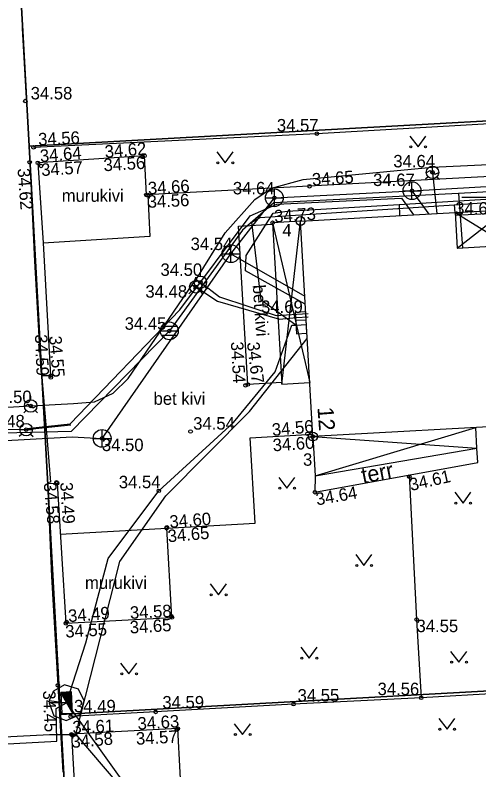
# Model space of a CAD drawing. Extents: x 641099 to 657986, y 6454078 to 6476899.
# Drawn here: x 642575.78 to 642601.85, y 6454324.75 to 6454367.19 of the extents above; entities that cross this region are included whole.
import ezdxf

# ---------------------------------------------------------------- set-up
doc = ezdxf.new("R2010")
doc.units = 0
for name, color, linetype in [('AED', 7, 'Continuous'), ('ELRAJATISMP', 7, 'Continuous'), ('GKAEV', 7, 'Continuous'), ('GTRASS', 7, 'Continuous'), ('HALJASTUS', 7, 'Continuous'), ('HOONE', 7, 'Continuous'), ('HOONEDET', 7, 'Continuous'), ('KKAEV', 7, 'Continuous'), ('KOORDPUNKT', 7, 'Continuous'), ('KORGUS-EH2000', 7, 'Continuous'), ('KTRASS', 7, 'Continuous'), ('MPKAABEL', 7, 'Continuous'), ('PIIR', 7, 'Continuous'), ('SITRASS', 7, 'Continuous'), ('SKKAEV', 7, 'Continuous'), ('SKTRASS', 7, 'Continuous'), ('TEE', 7, 'Continuous'), ('VKAEV', 7, 'Continuous'), ('VORK', 7, 'Continuous'), ('VTRASS', 7, 'Continuous')]:
    doc.layers.add(name, color=color, linetype=linetype)

msp = doc.modelspace()

# ---------------------------------------------------------------- linework, layer by layer
at = {"layer": 'AED'}
for points in [[(642627.163, 6454330.384), (642626.861, 6454335.124), (642626.328, 6454344.757), (642625.841, 6454353.816), (642625.399, 6454362.442), (642617.291, 6454361.896), (642604.707, 6454361.201), (642592.743, 6454360.519), (642576.823, 6454359.75)], [(642597.938, 6454341.331), (642598.355, 6454333.205), (642598.61, 6454328.8)], [(642581.101, 6454294.442), (642590.472, 6454294.86), (642601.813, 6454295.449), (642615.661, 6454296.245), (642629.055, 6454297.001), (642628.606, 6454303.257), (642628.398, 6454308.508), (642627.163, 6454330.384), (642619.28, 6454329.985), (642610.705, 6454329.495), (642603.16, 6454329.06), (642598.61, 6454328.8), (642591.436, 6454328.441), (642583.683, 6454328.007), (642578.907, 6454327.744)]]:
    msp.add_lwpolyline(points, dxfattribs=at)
at = {"layer": 'ELRAJATISMP'}
for p, q in [((642592.12, 6454350.5), (642591.524, 6454350.466)), ((642591.524, 6454350.466), (642591.593, 6454349.273)), ((642592.189, 6454349.308), (642592.12, 6454350.5)), ((642592.147, 6454350.04), (642591.551, 6454350.005)), ((642592.162, 6454349.769), (642591.567, 6454349.734)), ((642591.593, 6454349.273), (642592.189, 6454349.308)), ((642578.949, 6454329.131), (642578.353, 6454329.101)), ((642578.353, 6454329.101), (642578.413, 6454327.908)), ((642578.353, 6454329.101), (642579.009, 6454327.938)), ((642578.36, 6454329.088), (642578.36, 6454329.102)), ((642578.379, 6454329.055), (642578.376, 6454329.103)), ((642578.397, 6454329.023), (642578.393, 6454329.103)), ((642578.416, 6454328.99), (642578.41, 6454329.104)), ((642578.434, 6454328.957), (642578.427, 6454329.105)), ((642578.453, 6454328.924), (642578.444, 6454329.106)), ((642578.471, 6454328.891), (642578.461, 6454329.107)), ((642578.49, 6454328.858), (642578.477, 6454329.108)), ((642578.509, 6454328.825), (642578.494, 6454329.109)), ((642578.527, 6454328.793), (642578.511, 6454329.109)), ((642578.546, 6454328.76), (642578.528, 6454329.11)), ((642578.564, 6454328.727), (642578.545, 6454329.111)), ((642578.583, 6454328.694), (642578.562, 6454329.112)), ((642578.601, 6454328.661), (642578.579, 6454329.113)), ((642578.62, 6454328.628), (642578.595, 6454329.114)), ((642578.638, 6454328.595), (642578.612, 6454329.114)), ((642578.657, 6454328.563), (642578.629, 6454329.115)), ((642578.675, 6454328.53), (642578.646, 6454329.116)), ((642578.694, 6454328.497), (642578.663, 6454329.117)), ((642578.712, 6454328.464), (642578.68, 6454329.118)), ((642578.731, 6454328.431), (642578.696, 6454329.119)), ((642578.749, 6454328.398), (642578.713, 6454329.119)), ((642578.768, 6454328.365), (642578.73, 6454329.12)), ((642578.786, 6454328.333), (642578.747, 6454329.121)), ((642578.805, 6454328.3), (642578.764, 6454329.122)), ((642578.823, 6454328.267), (642578.781, 6454329.123)), ((642578.842, 6454328.234), (642578.797, 6454329.124)), ((642578.861, 6454328.201), (642578.814, 6454329.125)), ((642578.879, 6454328.168), (642578.831, 6454329.125)), ((642578.898, 6454328.135), (642578.848, 6454329.126)), ((642578.916, 6454328.103), (642578.865, 6454329.127)), ((642578.935, 6454328.07), (642578.882, 6454329.128)), ((642578.953, 6454328.037), (642578.898, 6454329.129)), ((642578.972, 6454328.004), (642578.915, 6454329.13)), ((642578.99, 6454327.971), (642578.932, 6454329.13)), ((642579.009, 6454327.938), (642578.949, 6454329.131)), ((642578.413, 6454327.908), (642579.009, 6454327.938))]:
    msp.add_line(p, q, dxfattribs=at)
at = {"layer": 'GKAEV'}
for p, q in [((642599.249, 6454358.694), (642599.249, 6454358.891)), ((642598.902, 6454358.344), (642599.11, 6454358.448)), ((642599.11, 6454358.448), (642599.387, 6454358.24)), ((642599.387, 6454358.24), (642599.595, 6454358.344)), ((642599.001, 6454358.096), (642598.862, 6454357.957)), ((642599.496, 6454358.096), (642599.636, 6454357.957)), ((642585.939, 6454352.255), (642585.939, 6454352.452)), ((642586.201, 6454352.514), (642586.201, 6454352.711)), ((642585.592, 6454351.905), (642585.8, 6454352.009)), ((642585.8, 6454352.009), (642586.077, 6454351.801)), ((642585.854, 6454352.164), (642586.062, 6454352.268)), ((642586.062, 6454352.268), (642586.339, 6454352.06)), ((642586.339, 6454352.06), (642586.547, 6454352.164)), ((642585.691, 6454351.657), (642585.552, 6454351.518)), ((642585.953, 6454351.916), (642585.814, 6454351.777)), ((642586.077, 6454351.801), (642586.285, 6454351.905)), ((642586.186, 6454351.657), (642586.326, 6454351.518)), ((642586.448, 6454351.916), (642586.588, 6454351.777)), ((642576.66, 6454345.557), (642576.66, 6454345.755)), ((642576.31, 6454345.205), (642576.522, 6454345.311)), ((642576.522, 6454345.311), (642576.799, 6454345.103)), ((642576.799, 6454345.103), (642577.01, 6454345.209)), ((642576.413, 6454344.96), (642576.273, 6454344.82)), ((642576.908, 6454344.96), (642577.048, 6454344.82))]:
    msp.add_line(p, q, dxfattribs=at)
for centre in [(642599.249, 6454358.344), (642586.201, 6454352.164), (642585.939, 6454351.905), (642576.66, 6454345.207)]:
    msp.add_circle(centre, 0.35, dxfattribs=at)
at = {"layer": 'GTRASS'}
for points in [[(642579.061, 6454345.34), (642580.247, 6454345.443), (642581.306, 6454345.923), (642582.149, 6454346.747), (642585.733, 6454352.019), (642585.958, 6454352.325), (642587.596, 6454354.95), (642589.267, 6454356.816), (642590.198, 6454357.454), (642591.975, 6454357.949), (642599.223, 6454358.632), (642604.376, 6454358.87), (642608.612, 6454359.004), (642612.723, 6454358.987), (642613.834, 6454358.822), (642615.896, 6454358.545)], [(642599.223, 6454358.632), (642599.249, 6454358.344), (642599.429, 6454356.557), (642599.483, 6454356.026)], [(642585.733, 6454352.019), (642585.939, 6454351.905), (642587.162, 6454351.104), (642590.645, 6454350.08), (642591.606, 6454350.176), (642592.264, 6454350.211)], [(642585.958, 6454352.325), (642586.201, 6454352.164), (642587.266, 6454351.352), (642590.465, 6454350.291), (642591.618, 6454350.371), (642592.253, 6454350.404)], [(642567.882, 6454344.704), (642576.666, 6454345.215), (642579.061, 6454345.34)]]:
    msp.add_lwpolyline(points, dxfattribs=at)
at = {"layer": 'HALJASTUS'}
for p, q in [((642597.969, 6454360.38), (642598.432, 6454359.773)), ((642598.432, 6454359.773), (642598.878, 6454360.38)), ((642587.125, 6454359.491), (642587.588, 6454358.884)), ((642587.588, 6454358.884), (642588.034, 6454359.491)), ((642590.602, 6454341.188), (642591.065, 6454340.581)), ((642591.065, 6454340.581), (642591.511, 6454341.188)), ((642600.498, 6454340.358), (642600.961, 6454339.751)), ((642600.961, 6454339.751), (642601.407, 6454340.358)), ((642594.928, 6454336.852), (642595.391, 6454336.246)), ((642595.391, 6454336.246), (642595.837, 6454336.852)), ((642586.75, 6454335.199), (642587.213, 6454334.592)), ((642587.213, 6454334.592), (642587.659, 6454335.199)), ((642591.846, 6454331.642), (642592.31, 6454331.035)), ((642592.31, 6454331.035), (642592.755, 6454331.642)), ((642600.261, 6454331.404), (642600.724, 6454330.798)), ((642600.724, 6454330.798), (642601.17, 6454331.404)), ((642581.713, 6454330.752), (642582.177, 6454330.145)), ((642582.177, 6454330.145), (642582.622, 6454330.752)), ((642599.599, 6454327.635), (642600.062, 6454327.028)), ((642600.062, 6454327.028), (642600.508, 6454327.635)), ((642588.102, 6454327.338), (642588.566, 6454326.732)), ((642588.566, 6454326.732), (642589.011, 6454327.338))]:
    msp.add_line(p, q, dxfattribs=at)
for centre in [(642598.031, 6454359.773), (642598.86, 6454359.773), (642587.187, 6454358.884), (642588.016, 6454358.884), (642590.664, 6454340.581), (642591.493, 6454340.581), (642600.56, 6454339.751), (642601.389, 6454339.751), (642594.99, 6454336.246), (642595.819, 6454336.246), (642586.812, 6454334.592), (642587.641, 6454334.592), (642591.909, 6454331.035), (642592.737, 6454331.035), (642600.323, 6454330.798), (642601.152, 6454330.798), (642581.776, 6454330.145), (642582.604, 6454330.145), (642599.661, 6454327.028), (642600.49, 6454327.028), (642588.165, 6454326.732), (642588.994, 6454326.732)]:
    msp.add_circle(centre, 0.055, dxfattribs=at)
at = {"layer": 'HOONE'}
msp.add_lwpolyline([(642612.778, 6454356.76), (642616.375, 6454356.959), (642617.065, 6454344.84), (642592.525, 6454343.49), (642591.826, 6454355.604), (642600.526, 6454356.084), (642600.636, 6454354.087), (642603.494, 6454354.245), (642603.384, 6454356.242), (642609.915, 6454356.602), (642610.025, 6454354.605), (642612.888, 6454354.763)], close=True, dxfattribs=at)
for points in [[(642600.526, 6454356.085), (642603.384, 6454356.24)], [(642600.534, 6454355.933), (642603.392, 6454356.091)], [(642591.826, 6454355.604), (642590.261, 6454355.51), (642590.785, 6454346.432), (642592.35, 6454346.522)], [(642592.525, 6454343.49), (642592.646, 6454341.283), (642601.742, 6454342.837), (642601.678, 6454343.994)], [(642592.646, 6454341.283), (642592.64, 6454340.357), (642601.786, 6454342.038), (642601.742, 6454342.837)]]:
    msp.add_lwpolyline(points, dxfattribs=at)
at = {"layer": 'HOONEDET'}
for points in [[(642600.636, 6454354.087), (642603.384, 6454356.242)], [(642600.526, 6454356.085), (642603.494, 6454354.245)], [(642590.261, 6454355.51), (642592.35, 6454346.522)], [(642590.785, 6454346.432), (642591.826, 6454355.604)], [(642592.646, 6454341.283), (642601.678, 6454343.994)], [(642592.525, 6454343.49), (642601.742, 6454342.837)]]:
    msp.add_lwpolyline(points, dxfattribs=at)
at = {"layer": 'KKAEV'}
for p, q in [((642598.094, 6454356.812), (642598.094, 6454357.812)), ((642590.357, 6454356.413), (642590.357, 6454357.413)), ((642597.594, 6454357.312), (642598.594, 6454357.312)), ((642589.857, 6454356.913), (642590.857, 6454356.913)), ((642587.919, 6454353.271), (642587.919, 6454354.271)), ((642587.419, 6454353.771), (642588.419, 6454353.771)), ((642580.675, 6454342.884), (642580.675, 6454343.884)), ((642580.175, 6454343.384), (642581.175, 6454343.384))]:
    msp.add_line(p, q, dxfattribs=at)
for centre in [(642598.094, 6454357.312), (642590.357, 6454356.913), (642587.919, 6454353.771), (642580.675, 6454343.384)]:
    msp.add_circle(centre, 0.5, dxfattribs=at)
at = {"layer": 'KOORDPUNKT'}
for centre, radius in [((642591.826, 6454355.604), 0.25), ((642591.826, 6454355.604), 0.025), ((642591.826, 6454355.604), 0.0221), ((642591.826, 6454355.604), 0.0191), ((642591.826, 6454355.604), 0.0161), ((642591.826, 6454355.604), 0.0132), ((642591.826, 6454355.604), 0.0102), ((642591.826, 6454355.604), 0.00726), ((642591.826, 6454355.604), 0.0043), ((642592.525, 6454343.49), 0.25), ((642592.525, 6454343.49), 0.025), ((642592.525, 6454343.49), 0.0221), ((642592.525, 6454343.49), 0.0191), ((642592.525, 6454343.49), 0.0161), ((642592.525, 6454343.49), 0.0132), ((642592.525, 6454343.49), 0.0102), ((642592.525, 6454343.49), 0.00726), ((642592.525, 6454343.49), 0.0043)]:
    msp.add_circle(centre, radius, dxfattribs=at)
at = {"layer": 'KORGUS-EH2000'}
for centre in [(642576.358, 6454362.355), (642592.743, 6454360.519), (642576.823, 6454359.75), (642582.935, 6454359.221), (642583.061, 6454359.275), (642576.605, 6454358.911), (642577.066, 6454358.878), (642577.237, 6454358.705), (642599.249, 6454358.344), (642592.332, 6454357.564), (642583.164, 6454357.071), (642583.244, 6454357.065), (642598.094, 6454357.312), (642590.357, 6454356.913), (642590.261, 6454355.51), (642587.919, 6454353.771), (642585.939, 6454351.905), (642586.201, 6454352.164), (642584.455, 6454349.43), (642577.781, 6454346.91), (642577.796, 6454346.812), (642588.737, 6454346.372), (642588.862, 6454346.418), (642576.66, 6454345.207), (642576.407, 6454343.878), (642580.675, 6454343.384), (642585.648, 6454343.773), (642592.221, 6454343.641), (642592.525, 6454343.49), (642578.114, 6454340.911), (642578.148, 6454340.863), (642597.943, 6454341.232), (642583.861, 6454340.438), (642592.64, 6454340.357), (642584.306, 6454338.331), (642584.315, 6454338.387), (642584.57, 6454333.39), (642584.598, 6454333.319), (642598.355, 6454333.205), (642578.634, 6454332.988), (642578.687, 6454333.058), (642578.188, 6454329.501), (642598.61, 6454328.8), (642591.436, 6454328.441), (642578.907, 6454327.744), (642583.683, 6454328.007), (642584.876, 6454327.006), (642584.934, 6454327.068), (642578.955, 6454326.748), (642578.991, 6454326.709)]:
    msp.add_circle(centre, 0.1, dxfattribs=at)
at = {"layer": 'KTRASS'}
for points in [[(642598.094, 6454357.312), (642607.415, 6454357.853)], [(642590.357, 6454356.913), (642598.094, 6454357.312)], [(642598.094, 6454357.312), (642599.034, 6454356.002)], [(642587.919, 6454353.771), (642590.357, 6454356.913)], [(642580.675, 6454343.384), (642587.919, 6454353.771)], [(642587.919, 6454353.771), (642592.069, 6454351.389)], [(642566.127, 6454342.768), (642578.984, 6454343.471)], [(642578.984, 6454343.471), (642580.675, 6454343.384)]]:
    msp.add_lwpolyline(points, dxfattribs=at)
at = {"layer": 'MPKAABEL'}
msp.add_line((642600.469, 6454356.524), (642600.494, 6454356.082), dxfattribs=at)
for points in [[(642591.565, 6454349.758), (642589.621, 6454351.153), (642589.099, 6454355.549), (642589.55, 6454355.811), (642600.469, 6454356.524), (642603.55, 6454356.746), (642609.825, 6454357.146), (642612.264, 6454357.241), (642612.804, 6454356.762)], [(642578.681, 6454328.52), (642579.755, 6454331.886), (642581.013, 6454336.64), (642583.861, 6454340.438), (642588.056, 6454344.278), (642590.411, 6454347.129), (642591.339, 6454349.754), (642591.565, 6454349.758)], [(642578.681, 6454328.52), (642577.703, 6454328.512), (642577.967, 6454327.794), (642578.647, 6454327.523), (642579.445, 6454327.866), (642579.672, 6454328.62), (642579.339, 6454329.294), (642578.555, 6454329.526), (642577.934, 6454329.164), (642577.691, 6454328.657), (642578.681, 6454328.52)], [(642555.808, 6454327.405), (642556.559, 6454326.839), (642556.631, 6454325.565), (642557.675, 6454325.179), (642560.209, 6454325.363), (642563.56, 6454325.655), (642571.531, 6454326.012), (642578.124, 6454326.365), (642578.095, 6454328.197), (642578.681, 6454328.52)], [(642578.681, 6454328.52), (642582.618, 6454322.996), (642586.418, 6454318.882), (642590.61, 6454313.567), (642593.605, 6454312.931)]]:
    msp.add_lwpolyline(points, dxfattribs=at)
at = {"layer": 'PIIR'}
for points in [[(642549.297, 6454454.438), (642547.747, 6454482.298), (642569.697, 6454483.838), (642571.257, 6454455.658), (642573.027, 6454423.708), (642574.797, 6454391.758), (642576.567, 6454359.808), (642578.337, 6454327.858), (642580.017, 6454297.578), (642558.047, 6454296.348), (642556.367, 6454326.638), (642554.607, 6454358.588), (642552.837, 6454390.538), (642551.067, 6454422.488)], [(642576.567, 6454359.808), (642574.797, 6454391.758), (642623.727, 6454394.468), (642625.497, 6454362.518)], [(642578.337, 6454327.858), (642576.567, 6454359.808), (642625.497, 6454362.518), (642627.267, 6454330.558)], [(642580.017, 6454297.578), (642578.337, 6454327.858), (642627.267, 6454330.558), (642629.117, 6454297.118), (642583.117, 6454294.568)]]:
    msp.add_lwpolyline(points, close=True, dxfattribs=at)
at = {"layer": 'SITRASS'}
for points in [[(642579.195, 6454326.742), (642581.668, 6454336.468), (642584.261, 6454340.152), (642588.961, 6454344.898), (642592.206, 6454349.01)], [(642558.576, 6454326.696), (642560.177, 6454325.762), (642563.534, 6454326.054), (642571.511, 6454326.412), (642577.718, 6454326.744), (642579.195, 6454326.742)], [(642579.195, 6454326.742), (642586.454, 6454318.24), (642590.414, 6454313.303), (642594.238, 6454312.326)]]:
    msp.add_lwpolyline(points, dxfattribs=at)
at = {"layer": 'SKKAEV'}
for p, q in [((642583.955, 6454349.43), (642584.955, 6454349.43)), ((642584.885, 6454349.68), (642584.025, 6454349.68)), ((642584.885, 6454349.18), (642584.025, 6454349.18))]:
    msp.add_line(p, q, dxfattribs=at)
msp.add_circle((642584.455, 6454349.43), 0.5, dxfattribs=at)
at = {"layer": 'SKTRASS'}
for p, q in [((642600.7, 6454357.154), (642600.934, 6454354.104)), ((642578.963, 6454343.801), (642584.455, 6454349.43))]:
    msp.add_line(p, q, dxfattribs=at)
for points in [[(642610.528, 6454354.633), (642610.302, 6454357.675), (642600.7, 6454357.154), (642590.328, 6454356.632), (642588.572, 6454355.097), (642584.455, 6454349.43)], [(642566.657, 6454343.498), (642578.963, 6454343.801)]]:
    msp.add_lwpolyline(points, dxfattribs=at)
at = {"layer": 'TEE'}
msp.add_line((642578.324, 6454338.003), (642584.306, 6454338.331), dxfattribs=at)
for points in [[(642576.183, 6454366.441), (642576.605, 6454358.911), (642576.874, 6454353.358), (642577.232, 6454347.156), (642577.31, 6454346.59), (642577.595, 6454343.243), (642577.775, 6454340.924), (642577.604, 6454340.892), (642577.831, 6454335.626), (642578.188, 6454329.501), (642578.471, 6454324.618)], [(642616.375, 6454356.959), (642616.168, 6454358.847), (642583.164, 6454357.071), (642583.061, 6454359.275), (642577.066, 6454358.878), (642577.364, 6454354.377), (642577.781, 6454346.91), (642577.283, 6454346.904)], [(642583.244, 6454357.065), (642583.365, 6454354.741), (642577.365, 6454354.359)], [(642590.779, 6454346.529), (642588.862, 6454346.418), (642588.337, 6454355.314), (642590.266, 6454355.425)], [(642577.606, 6454340.846), (642578.148, 6454340.863), (642578.634, 6454332.988), (642584.598, 6454333.319), (642584.306, 6454338.331), (642589.282, 6454338.613), (642589.004, 6454343.417), (642592.517, 6454343.62)], [(642618.423, 6454319.998), (642618.187, 6454321.953), (642601.118, 6454320.975), (642593.818, 6454320.576), (642593.724, 6454322.566), (642585.189, 6454322.119), (642584.934, 6454327.068), (642578.955, 6454326.748), (642579.235, 6454321.748), (642579.43, 6454318.011), (642578.873, 6454317.958)]]:
    msp.add_lwpolyline(points, dxfattribs=at)
at = {"layer": 'VKAEV'}
for p, q in [((642576.159, 6454343.63), (642576.02, 6454343.491)), ((642576.057, 6454343.878), (642576.757, 6454343.878)), ((642576.654, 6454343.63), (642576.794, 6454343.491))]:
    msp.add_line(p, q, dxfattribs=at)
msp.add_circle((642576.407, 6454343.878), 0.35, dxfattribs=at)
at = {"layer": 'VORK'}
msp.add_line((642600.887, 6454356.949), (642604.887, 6454356.949), dxfattribs=at)
at = {"layer": 'VTRASS'}
for p, q in [((642590.504, 6454356.551), (642597.496, 6454356.901)), ((642597.496, 6454356.901), (642598.17, 6454355.954)), ((642588.993, 6454355.902), (642590.504, 6454356.551)), ((642585.048, 6454350.61), (642588.993, 6454355.902)), ((642578.871, 6454344.202), (642585.048, 6454350.61)), ((642576.438, 6454343.941), (642578.871, 6454344.202))]:
    msp.add_line(p, q, dxfattribs=at)
for points in [[(642592.095, 6454350.934), (642588.741, 6454352.815), (642588.779, 6454353.662), (642590.283, 6454356.051), (642591.08, 6454356.154), (642597.365, 6454356.53), (642604.98, 6454357), (642609.15, 6454357.281), (642612.373, 6454357.429), (642612.988, 6454356.772)], [(642597.365, 6454356.53), (642597.399, 6454355.911)], [(642567.13, 6454343.992), (642576.407, 6454343.878), (642578.909, 6454344.144)]]:
    msp.add_lwpolyline(points, dxfattribs=at)

# ---------------------------------------------------------------- texts
at = {"layer": 'HOONE'}
for s, rotation, p in [('12', 274.1628, (642592.779, 6454345.118)), ('terr', 11.0535, (642595.343, 6454340.842))]:
    msp.add_text(s, height=0.9, rotation=rotation, dxfattribs=at).set_placement(p)
at = {"layer": 'KOORDPUNKT'}
for s, p in [('4', (642590.806, 6454354.739)), ('3', (642591.969, 6454341.846))]:
    msp.add_text(s, height=0.7, dxfattribs=at).set_placement(p)
at = {"layer": 'KORGUS-EH2000'}
for s, p in [('34.58', (642576.66, 6454362.446)), ('34.57', (642590.498, 6454360.644)), ('34.64', (642597.045, 6454358.624)), ('34.67', (642595.907, 6454357.575)), ('34.64', (642588.025, 6454357.106)), ('34.66', (642600.524, 6454355.974)), ('34.54', (642585.652, 6454353.974)), ('34.50', (642583.957, 6454352.523)), ('34.48', (642583.11, 6454351.297)), ('34.69', (642589.613, 6454350.44)), ('34.45', (642581.945, 6454349.495)), ('34.50', (642574.371, 6454345.372)), ('34.48', (642573.985, 6454344.007)), ('34.54', (642585.794, 6454343.879)), ('34.50', (642580.663, 6454342.671)), ('34.54', (642581.614, 6454340.582)), ('34.55', (642598.347, 6454332.492)), ('34.56', (642596.158, 6454328.95)), ('34.55', (642591.661, 6454328.588)), ('34.49', (642579.098, 6454327.983)), ('34.59', (642584.062, 6454328.201))]:
    msp.add_text(s, height=0.7, dxfattribs=at).set_placement(p)
for s, rotation, p in [('34.56', 2.6107, (642577.096, 6454359.854)), ('34.62', 4.7319, (642580.85, 6454359.156)), ('34.64', 4.6152, (642577.207, 6454358.917)), ('34.56', 3.4623, (642580.775, 6454358.404)), ('34.57', 3.4914, (642577.274, 6454358.137)), ('34.62', 274.2728, (642575.921, 6454358.55)), ('34.65', 3.893, (642592.497, 6454357.593)), ('34.66', 3.6215, (642583.273, 6454357.101)), ('34.56', 2.491, (642583.25, 6454356.346)), ('34.73', 3.9797, (642590.37, 6454355.52)), ('34.59', 272.367, (642576.897, 6454349.223)), ('34.55', 274.6555, (642577.694, 6454349.125)), ('34.54', 273.3644, (642587.909, 6454348.809)), ('34.67', 277.0337, (642588.813, 6454348.766)), ('34.56', 5.1975, (642590.252, 6454343.521)), ('34.60', 3.9283, (642590.288, 6454342.656)), ('34.61', 12.8117, (642598.037, 6454340.427)), ('34.58', 275.2707, (642577.391, 6454340.871)), ('34.49', 273.4661, (642578.319, 6454340.903)), ('34.64', 9.9617, (642592.752, 6454339.612)), ('34.60', 4.3695, (642584.488, 6454338.352)), ('34.65', 4.9727, (642584.392, 6454337.542)), ('34.49', 4.2984, (642578.79, 6454333.055)), ('34.58', 2.6566, (642582.254, 6454333.236)), ('34.55', 3.1153, (642578.624, 6454332.182)), ('34.65', 3.413, (642582.25, 6454332.413)), ('34.45', 272.4147, (642577.349, 6454329.197)), ('34.63', 3.4573, (642582.687, 6454327.003)), ('34.61', 2.3547, (642579.019, 6454326.792)), ('34.57', 2.9687, (642582.596, 6454326.158)), ('34.58', 4.8822, (642578.974, 6454325.975))]:
    msp.add_text(s, height=0.7, rotation=rotation, dxfattribs=at).set_placement(p)
at = {"layer": 'TEE'}
for s, p in [('murukivi', (642578.406, 6454356.689)), ('bet kivi', (642583.568, 6454345.273)), ('murukivi', (642579.713, 6454334.925))]:
    msp.add_text(s, height=0.7, dxfattribs=at).set_placement(p)
msp.add_text('bet kivi', height=0.7, rotation=274.0194, dxfattribs=at).set_placement((642589.139, 6454352.002))

doc.saveas('drawing.dxf')
